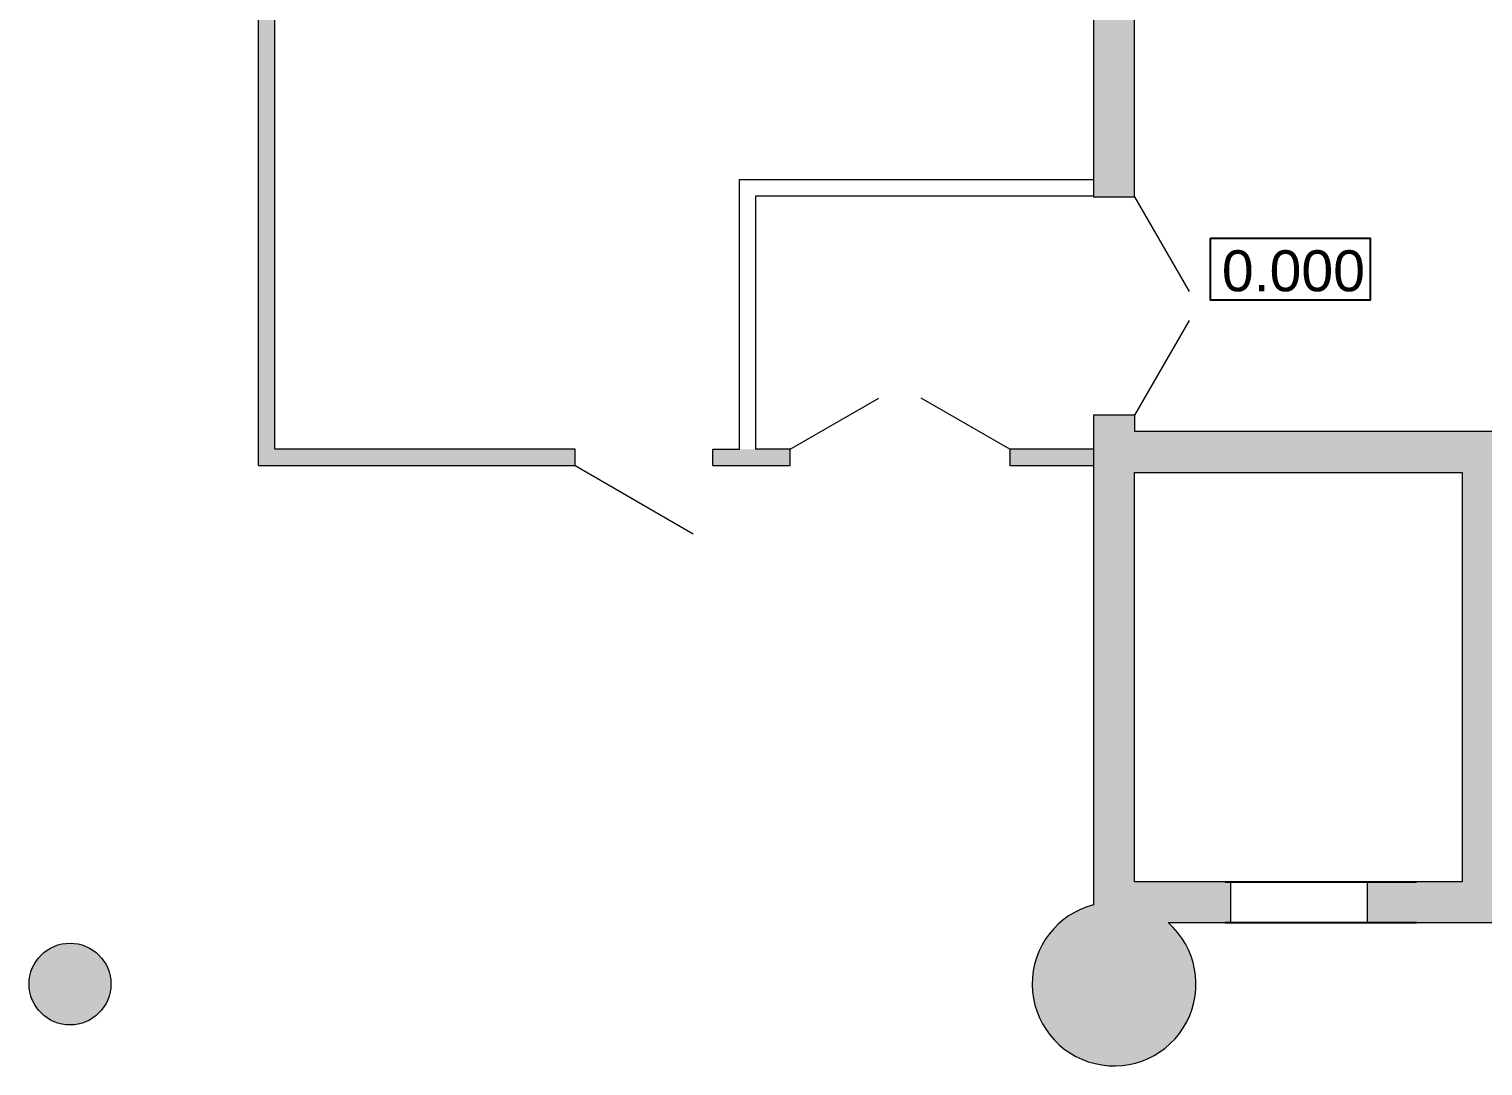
# Model space of a CAD drawing. Header units: millimetres. Extents: x 72919 to 485785, y -53256 to 338519.
# Drawn here: x 244485 to 255138, y 44825 to 52425 of the extents above; entities that cross this region are included whole.
import ezdxf

# ---------------------------------------------------------------- set-up
doc = ezdxf.new("R2010")
doc.units = ezdxf.units.MM
doc.layers.add('1', color=7, linetype='Continuous')
doc.layers.add('door', color=177, linetype='Continuous', lineweight=9)
doc.layers.add('wall', color=5, linetype='Continuous', lineweight=40)
doc.styles.add('Arial Cyr', font='arial.ttf', dxfattribs={"width": 0.95})

msp = doc.modelspace()

# ---------------------------------------------------------------- hatches: boundary and pattern name
at = {"ltscale": 500, "true_color": 0x000000}
h = msp.add_hatch(color=18, dxfattribs=at)
h.dxf.hatch_style = 1
edge = h.paths.add_edge_path()
edge.add_line((258835.43379, 46173.5574), (258835.43379, 45874.90421))
edge.add_line((258835.43379, 45874.90421), (259560.43379, 45874.90421))
edge.add_line((259560.43379, 45874.90421), (259560.43379, 45684.71183))
edge.add_arc((259710.43379, 45424.95525), 299.9558, 120.004874231, 419.995125769)
edge.add_line((259860.43379, 45684.71183), (259860.43379, 52815.09659))
edge.add_arc((259710.44081, 53074.94609), 300.03276, 299.994839395, 509.991847618)
edge.add_line((259450.62616, 53224.99944), (252695.24141, 53224.99944))
edge.add_arc((252435.43379, 53074.99944), 300, 29.999999998, 240.000000002)
edge.add_line((252285.43379, 52815.19182), (252285.43379, 51194.99944))
edge.add_line((252285.43379, 51194.99944), (252585.43379, 51194.99944))
edge.add_line((252585.43379, 51194.99944), (252585.43379, 52815.19182))
edge.add_arc((252435.43379, 53074.99944), 300, 299.999999998, 330.000000002)
edge.add_line((252695.24141, 52924.99944), (259450.62616, 52924.99944))
edge.add_arc((259712.11194, 53076.45098), 302.17938, 210.079253815, 239.871077209)
edge.add_line((259560.43379, 52815.09659), (259560.43379, 49474.90421))
edge.add_line((259560.43379, 49474.90421), (252585.43379, 49474.90421))
edge.add_line((252585.43379, 49474.90421), (252585.43379, 49594.90421))
edge.add_line((252585.43379, 49594.90421), (252285.43379, 49594.90421))
edge.add_line((252285.43379, 49594.90421), (252285.43379, 46005.85171))
edge.add_arc((252435.44524, 45424.95203), 599.95656, 104.479712773, 408.588177303)
edge.add_line((252832.29648, 45874.90421), (253290.43379, 45874.99944))
edge.add_line((253290.43379, 45874.99944), (253290.43379, 46174.99944))
edge.add_line((253290.43379, 46174.99944), (252585.43379, 46174.90421))
edge.add_line((252585.43379, 46174.90421), (252585.43379, 49174.90421))
edge.add_line((252585.43379, 49174.90421), (254985.43379, 49174.90421))
edge.add_line((254985.43379, 49174.90421), (254985.43379, 46174.90421))
edge.add_line((254985.43379, 46174.90421), (254290.43379, 46174.99944))
edge.add_line((254290.43379, 46174.99944), (254290.43379, 45874.99944))
edge.add_line((254290.43379, 45874.99944), (257835.43379, 45874.90421))
edge.add_line((257835.43379, 45874.90421), (257835.43379, 46173.5574))
edge.add_line((257835.43379, 46173.5574), (257585.43379, 46174.99944))
edge.add_line((257585.43379, 46174.99944), (257585.43379, 49174.99944))
edge.add_line((257585.43379, 49174.99944), (259560.43379, 49174.99944))
edge.add_line((259560.43379, 49174.99944), (259560.43379, 46174.99944))
edge.add_line((259560.43379, 46174.99944), (258835.43379, 46173.5574))
h.paths.add_polyline_path([(257285.43379, 46174.99944), (255285.43379, 46174.99944), (255285.43379, 49174.99944), (257285.43379, 49174.99944)], flags=16)
h = msp.add_hatch(color=18, dxfattribs=at)
h.dxf.hatch_style = 1
h.paths.add_polyline_path([(246285.43379, 53024.99944), (246165.00874, 53024.99944), (246165.43379, 49223.80014), (246285.43379, 49343.80014)])
h = msp.add_hatch(color=18, dxfattribs=at)
h.dxf.hatch_style = 1
h.paths.add_polyline_path([(246280.00874, 49344.99944), (246165.43379, 49224.99944), (248485.96192, 49224.99944), (248485.96192, 49344.99944)])
h = msp.add_hatch(color=18, dxfattribs=at)
h.dxf.hatch_style = 1
h.paths.add_polyline_path([(249495.96192, 49344.99944), (249495.96192, 49224.99944), (250060.96192, 49224.99944), (250060.96192, 49344.99944)])
h = msp.add_hatch(color=18, dxfattribs=at)
h.dxf.hatch_style = 1
h.paths.add_polyline_path([(251665.41506, 49344.99944), (251665.43379, 49224.99944), (252285.44315, 49225.01497), (252285.42442, 49345.01496)])
h = msp.add_hatch(color=18, dxfattribs=at)
h.dxf.hatch_style = 1
edge = h.paths.add_edge_path()
edge.add_arc((244785.43379, 45424.99944), 300, 0, 360)
at = {"layer": '1', "ltscale": 500, "true_color": 0x000000}
h = msp.add_hatch(color=18, dxfattribs=at)
h.dxf.hatch_style = 1
h.paths.add_polyline_path([(249810.91118, 51203.40658), (249690.91118, 51323.40658), (249690.91118, 49343.80014), (249810.91118, 49343.80014), (249810.91118, 51203.40658)], flags=0)
h = msp.add_hatch(color=18, dxfattribs=at)
h.dxf.hatch_style = 1
h.paths.add_polyline_path([(249690.91118, 51323.40658), (249810.91118, 51203.40658), (252285.43379, 51203.40658), (252285.43379, 51323.40658), (249690.91118, 51323.40658)], flags=0)

# ---------------------------------------------------------------- linework, layer by layer
at = {"color": 18, "ltscale": 500, "true_color": 0x000000}
for points in [[(253140.31926, 50888.83275), (253140.31926, 50440.77564), (254314.1126, 50440.77564), (254314.1126, 50888.83275), (253140.31926, 50888.83275)], [(253250.43379, 46174.90421), (254650.43379, 46174.90421)], [(254650.43379, 45874.90421), (253250.43379, 45874.90421)]]:
    msp.add_lwpolyline(points, dxfattribs=at)
at = {"layer": 'door'}
for p, q in [((252585.43379, 51194.90421), (252985.43379, 50502.08389)), ((252985.43379, 50287.72453), (252585.43379, 49594.90421))]:
    msp.add_line(p, q, dxfattribs=at)
at = {"layer": 'door', "linetype": 'ByBlock'}
for p, q in [((250060.96192, 49344.99944), (250710.48097, 49719.99944)), ((251670.96192, 49344.99944), (251021.44287, 49719.99944)), ((248485.96192, 49224.99944), (249351.98732, 48724.99944))]:
    msp.add_line(p, q, dxfattribs=at)
at = {"layer": 'wall', "color": 18, "lineweight": 18, "ltscale": 0.007407, "true_color": 0x000000}
for p, q in [((246165.43379, 49224.99944), (246165.43379, 53024.99944)), ((246285.43379, 49344.99944), (246285.43379, 53024.99944)), ((249690.84387, 49343.80014), (249690.84387, 51323.40658)), ((249690.84387, 51323.40658), (252285.43379, 51323.40658)), ((249810.84387, 49343.80014), (249810.84387, 51203.40658)), ((249810.84387, 51203.40658), (252285.43379, 51203.40658)), ((248485.96192, 49344.99944), (246285.43379, 49344.99944)), ((248485.96192, 49224.99944), (248485.96192, 49344.99944)), ((249495.96192, 49224.99944), (249495.96192, 49344.99944)), ((249495.96192, 49344.99944), (249690.84387, 49344.99944)), ((250060.96192, 49344.99944), (249810.84387, 49344.99944)), ((250060.96192, 49224.99944), (250060.96192, 49344.99944)), ((246165.43379, 49224.99944), (248485.96192, 49224.99944)), ((249495.96192, 49224.99944), (250060.96192, 49224.99944)), ((251670.96192, 49224.99944), (252285.43379, 49224.99944))]:
    msp.add_line(p, q, dxfattribs=at)
for points in [[(259450.62616, 53224.99944), (252695.24141, 53224.99944, 1.3032253729), (252285.43379, 52815.19182), (252285.43379, 51194.99944), (252585.43379, 51194.99944), (252585.43379, 52815.19182, 0.1316524976), (252695.24141, 52924.99944), (259450.62616, 52924.99944, 0.1316524976)], [(252585.43379, 49594.99944), (252285.43379, 49594.99944), (252285.43379, 46005.94695, 4.019212101), (252832.29648, 45874.99944), (253290.43379, 45874.99944), (253290.43379, 46174.99944), (252585.43379, 46174.99944), (252585.43379, 49174.99944), (254985.43379, 49174.99944), (254985.43379, 46174.99944), (254290.43379, 46174.99944), (254290.43379, 45874.99944), (257835.43379, 45874.99944)]]:
    msp.add_lwpolyline(points, format="xyb", dxfattribs=at)
for points in [[(252585.43379, 49594.90421), (252285.43379, 49594.90421)], [(252585.43379, 49594.90421), (252585.43379, 49474.90421)], [(259560.43379, 49474.99944), (252585.43379, 49474.99944)], [(251764.91122, 49344.99944), (251670.96192, 49344.99944), (251670.96192, 49224.99944)], [(252285.43379, 49344.99944), (251765.43379, 49344.99944)]]:
    msp.add_lwpolyline(points, dxfattribs=at)
msp.add_circle((244785.43379, 45424.99944), 300, dxfattribs=at)

# ---------------------------------------------------------------- texts
at = {"color": 18, "ltscale": 500, "true_color": 0x000000, "style": 'Arial Cyr'}
msp.add_text('0.000', height=300, dxfattribs=at).set_placement((253225.25585, 50503.12284))

doc.saveas('drawing.dxf')
